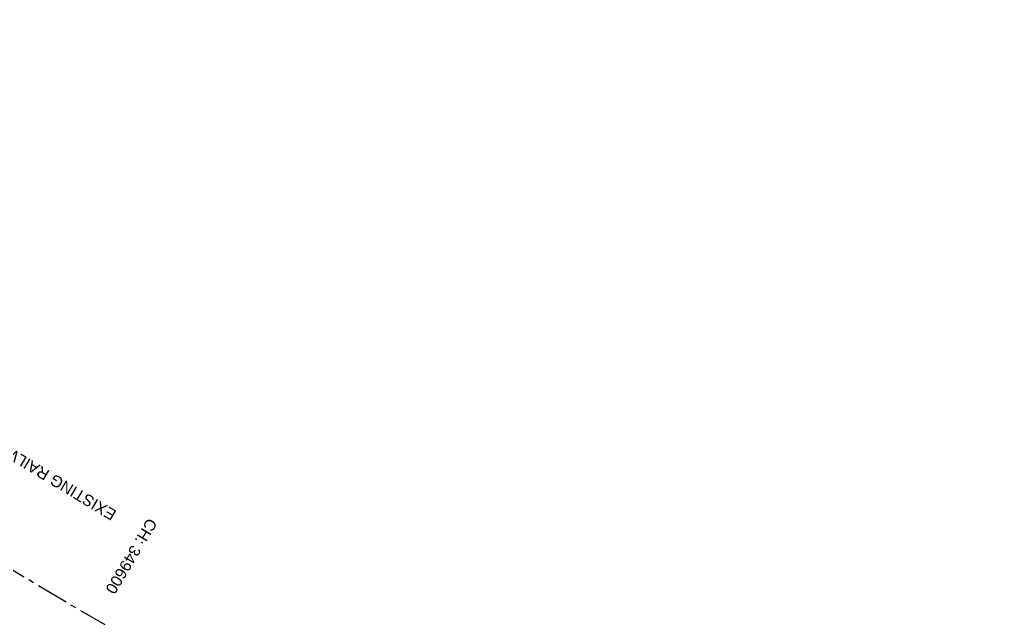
# Model space of a CAD drawing. Header units: metres. Extents: x 593168 to 611286, y 3401475 to 3412398.
# Drawn here: x 603015.6 to 603231.4, y 3406462.1 to 3406594.7 of the extents above; entities that cross this region are included whole.
import ezdxf
from ezdxf.enums import TextEntityAlignment as Align

# ---------------------------------------------------------------- set-up
doc = ezdxf.new("R2010")
doc.units = ezdxf.units.M
doc.header["$MEASUREMENT"] = 0
doc.linetypes.add('CENTER', pattern=[2, 1.25, -0.25, 0.25, -0.25])
doc.layers.add('Existing IR Chainage', color=7, linetype='Continuous', lineweight=0)
doc.layers.add('Existing Railway Boundary', color=7, linetype='CENTER')
doc.styles.get("Standard").update_dxf_attribs({"font": 'arial_0.ttf'})
doc.styles.add('Style-Arial', font='arial_0.ttf')

msp = doc.modelspace()

# ---------------------------------------------------------------- linework, layer by layer
at = {"layer": 'Existing Railway Boundary', "ltscale": 5}
msp.add_lwpolyline([(604659.1105, 3405488.9196), (604078.9713, 3405836.4599), (604053.7197, 3405852.8891), (604008.7617, 3405879.07), (603965.992, 3405903.6866), (603879.3631, 3405955.5229), (603819.4348, 3405990.9528), (603774.7746, 3406017.0313), (603733.1508, 3406042.3903), (603560.5086, 3406145.88), (603432.2214, 3406222.5824), (603260.3606, 3406325.2533), (603217.2858, 3406350.9488), (603149.6048, 3406392.0932), (603105.6815, 3406417.8676), (603069.1801, 3406440.6415), (603025.1915, 3406466.172), (602981.7573, 3406492.1818), (602834.6145, 3406580.8964), (602723.556, 3406647.6315), (602240.837, 3406937.0674)], dxfattribs=at)

# ---------------------------------------------------------------- texts
at = {"layer": 'Existing IR Chainage', "color": 7, "lineweight": 0, "insert": (603035.5959, 3406467.9361), "char_height": 2.5, "attachment_point": 6, "rotation": 239.112119, "line_spacing_factor": 0.60036, "style": 'Style-Arial'}
msp.add_mtext('CH: 349600', dxfattribs=at)
at = {"layer": 'Existing Railway Boundary', "linetype": 'Continuous', "ltscale": 5}
msp.add_text('EXISTING RAILWAY BOUNDARY', height=2.5, rotation=149, dxfattribs=at).set_placement((602991.2432, 3406513.5216, 613.7163), align=Align.RIGHT)

doc.saveas('drawing.dxf')
